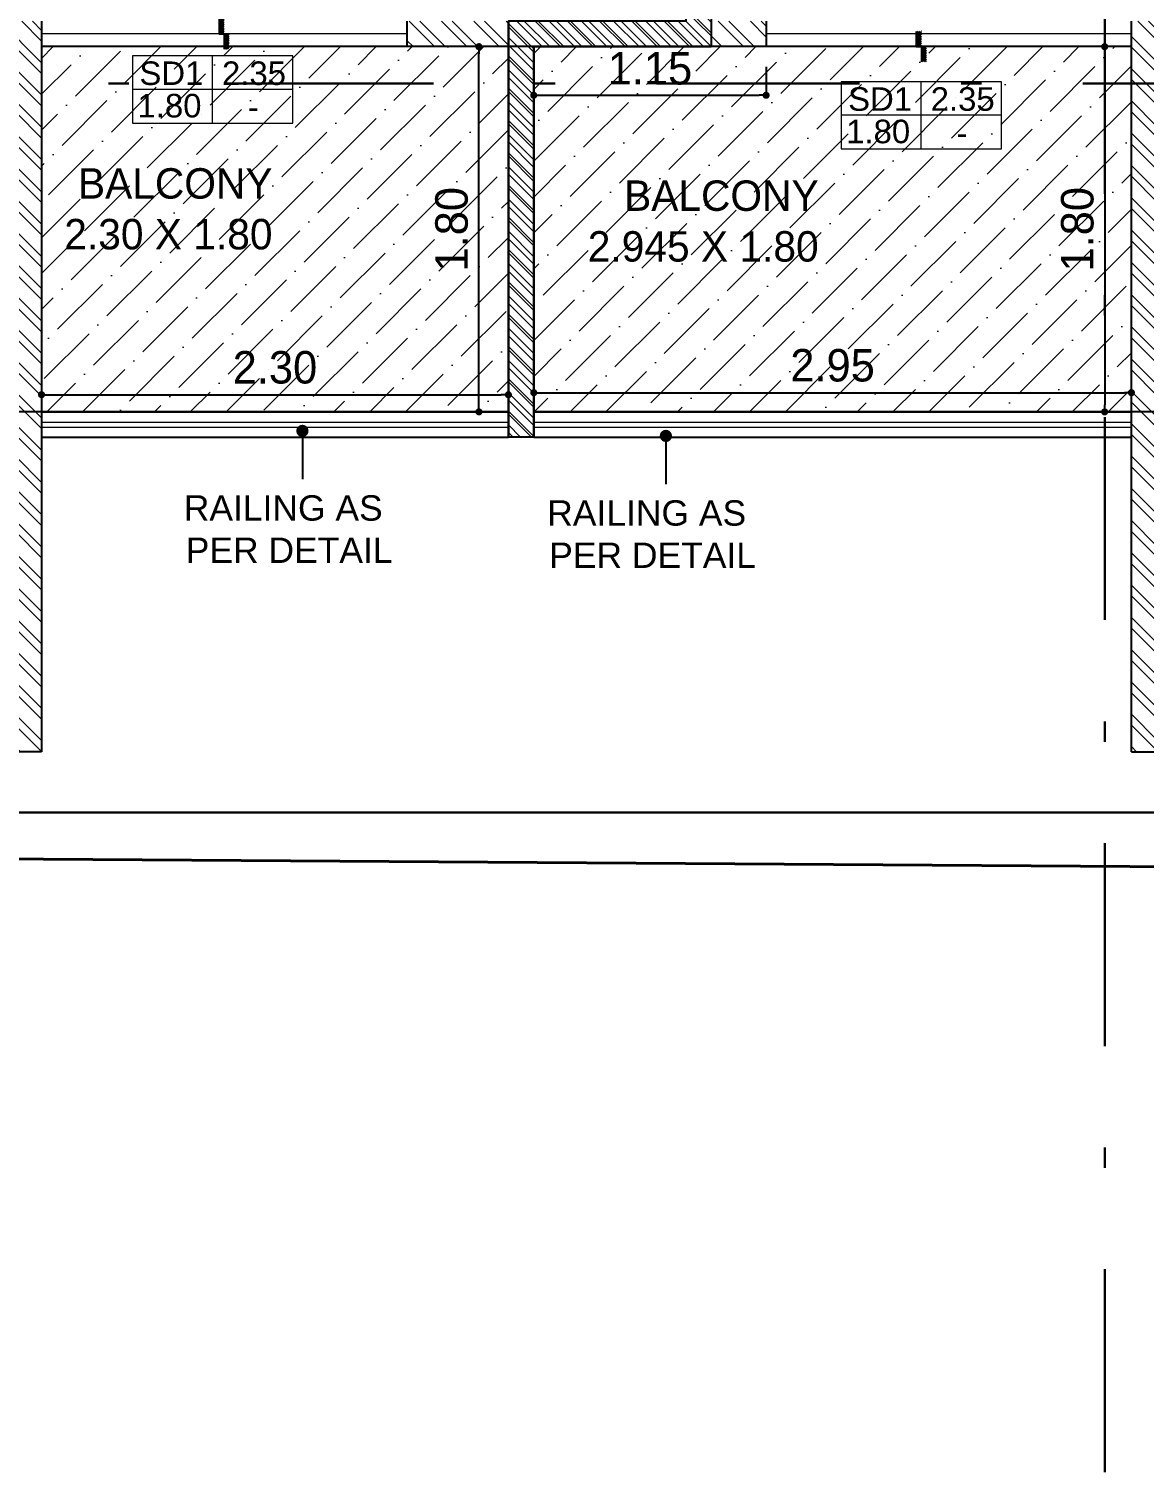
# Model space of a CAD drawing. Header units: metres. Extents: x 494 to 1845, y -666 to 1061.
# Drawn here: x 1533.3 to 1538.79, y 268.1 to 275.21 of the extents above; entities that cross this region are included whole.
import ezdxf

# ---------------------------------------------------------------- set-up
doc = ezdxf.new("R2010")
doc.units = ezdxf.units.M
doc.header["$MEASUREMENT"] = 0
doc.linetypes.add('1', pattern=[0])
doc.linetypes.add('DASHDOTX2', pattern=[2, 1, -0.5, 0, -0.5])
doc.layers.get('Defpoints').update_dxf_attribs({"color": 12})
for name, color, linetype in [('A-AREA', 1, 'Continuous'), ('PLOT - SURVEY', 1, '1'), ('TILE DROP', 180, '1'), ('VDA-TEXT', 250, '1'), ('VDA-WALL BELOW', 8, 'Continuous'), ('VDA_RAILING NOTE', 4, '1'), ('VDA_ROOF', 250, 'Continuous')]:
    doc.layers.add(name, color=color, linetype=linetype)
for name, color, linetype, lineweight in [('A-Wall Hatch', 8, 'Continuous', 9), ('ARCHITECTURAL COMMENTS', 2, 'Continuous', 30), ('DIMENSION', 8, 'Continuous', 5), ('VDA-DW TAGS', 4, 'Continuous', 9), ('VDA-HATCH', 8, 'Continuous', 9), ('VDA-RAILING', 25, 'Continuous', 5), ('VDA-SLIDING DOOR', 4, 'Continuous', 9), ('VDA-WALL', 250, 'Continuous', 25)]:
    doc.layers.add(name, color=color, linetype=linetype, lineweight=lineweight)
doc.styles.add('arial', font='arial.ttf', dxfattribs={"height": 0.3})
doc.styles.add('RS', font='GOTHIC.TTF')
doc.styles.get("Standard").update_dxf_attribs({"font": 'arial.ttf'})
doc.dimstyles.new('SMALL', dxfattribs={"dimtxt": 0.16, "dimasz": 0.05, "dimexe": 0, "dimexo": 0, "dimgap": 0.05, "dimtad": 0, "dimdec": 1, "dimzin": 0, "dimdsep": 46, "dimtxsty": 'RS', "dimblk": 'ARCHTICK', "dimcen": 2.5, "dimclrd": 256, "dimclre": 256, "dimclrt": 5, "dimadec": 0, "dimazin": 0, "dimtfac": 1, "dimtofl": 0, "dimtmove": 0, "dimatfit": 3, "dimldrblk": 'ARCHTICK', "dimfxl": 0, "dimtolj": 1, "dimtzin": 0, "dimarcsym": 0})
doc.dimstyles.new('SMALL-1', dxfattribs={"dimtxt": 0.16, "dimasz": 0.035, "dimexe": 0, "dimexo": 0.1, "dimgap": 0.05, "dimtad": 1, "dimzin": 0, "dimdsep": 46, "dimtxsty": 'RS', "dimblk": 'DOT', "dimcen": 2.5, "dimclrd": 256, "dimclre": 256, "dimclrt": 5, "dimadec": 0, "dimazin": 0, "dimtfac": 1, "dimtdec": 3, "dimtofl": 0, "dimtmove": 0, "dimatfit": 3, "dimfxl": 0, "dimtolj": 1, "dimtzin": 0, "dimarcsym": 0})
pattern_1 = [(135, (-4e-16, 0.375), (-0.00441942, -0.00441942), [])]

# ---------------------------------------------------------------- blocks, each defined once
blk = doc.blocks.new('SADFASDFS')
at = {"color": 1, "linetype": 'DASHDOTX2', "lineweight": 30}
for p, q in [((53.4606, -5.9876), (53.4606, 14.0473)), ((64.8523, 0.8567), (-0.9849, 0.8567))]:
    blk.add_line(p, q, dxfattribs=at)
blk = doc.blocks.new('DFSDFASDFASD')
at = {"layer": 'VDA_ROOF', "color": 5, "lineweight": 30, "ltscale": 4}
blk.add_lwpolyline([(43.72, 7.8762), (16.8656, 4.45), (-16.85, 4.45), (-16.85, -6.375), (7.45, -6.375), (7.45, -7.275), (43.72, -7.275), (43.72, -3.7999), (45.045, -3.7999), (45.045, 0.8251), (43.72, 0.8251)], close=True, dxfattribs=at)
blk = doc.blocks.new('_ArchTick')
at = {"color": 0, "linetype": 'ByBlock', "const_width": 0.15}
blk.add_lwpolyline([(-0.5, -0.5), (0.5, 0.5)], dxfattribs=at)
blk = doc.blocks.new('_Dot')
at = {"color": 0, "linetype": 'ByBlock', "lineweight": -2}
blk.add_line((-0.5, 0), (-1, 0), dxfattribs=at)
at = {"color": 0, "linetype": 'ByBlock', "const_width": 0.5}
blk.add_lwpolyline([(-0.25, 0, 1), (0.25, 0, 1)], format="xyb", close=True, dxfattribs=at)
blk = doc.blocks.new('*D428')
at = {"layer": 'Defpoints', "color": 0, "transparency": 16777216}
for p in [(7.365, -7.1962), (5.065, -7.2808), (7.365, -7.2808)]:
    blk.add_point(p, dxfattribs=at)
at = {"layer": 'DIMENSION', "lineweight": -2, "transparency": 16777216}
for p, q in [((5.065, -7.1962), (5.065, -7.1962)), ((5.1, -7.1962), (7.33, -7.1962)), ((7.365, -7.1962), (7.365, -7.1962))]:
    blk.add_line(p, q, dxfattribs=at)
at = {"layer": 'DIMENSION', "lineweight": -2, "transparency": 16777216, "xscale": 0.035, "yscale": 0.035, "zscale": 0.035, "rotation": 180}
blk.add_blockref('_Dot', (5.065, -7.1962), dxfattribs=at)
at = {"layer": 'DIMENSION', "lineweight": -2, "transparency": 16777216, "xscale": 0.035, "yscale": 0.035, "zscale": 0.035}
blk.add_blockref('_Dot', (7.365, -7.1962), dxfattribs=at)
at = {"layer": 'DIMENSION', "color": 5, "transparency": 16777216, "insert": (6.215, -7.0622), "char_height": 0.16, "attachment_point": 5, "style": 'RS'}
blk.add_mtext('\\A1;2.30', dxfattribs=at)
blk = doc.blocks.new('*D429')
at = {"layer": 'Defpoints', "color": 0, "transparency": 16777216}
for p in [(7.2199, -5.4808), (7.365, -5.4808), (7.365, -7.2808)]:
    blk.add_point(p, dxfattribs=at)
at = {"layer": 'DIMENSION', "lineweight": -2, "transparency": 16777216}
for p, q in [((7.265, -5.4808), (7.2199, -5.4808)), ((7.2199, -7.2458), (7.2199, -5.5158)), ((7.265, -7.2808), (7.2199, -7.2808))]:
    blk.add_line(p, q, dxfattribs=at)
at = {"layer": 'DIMENSION', "lineweight": -2, "transparency": 16777216, "xscale": 0.035, "yscale": 0.035, "zscale": 0.035}
for p, rotation in [((7.2199, -5.4808), 90), ((7.2199, -7.2808), 270)]:
    blk.add_blockref('_Dot', p, dxfattribs=dict(at, rotation=rotation))
at = {"layer": 'DIMENSION', "color": 5, "transparency": 16777216, "insert": (7.0859, -6.3808), "char_height": 0.16, "attachment_point": 5, "rotation": 90, "style": 'RS'}
blk.add_mtext('\\A1;1.80', dxfattribs=at)
blk = doc.blocks.new('SD3')
at = {"layer": 'VDA-DW TAGS'}
for p, q in [((1531.7239, 314.2677), (1531.7239, 314.5986)), ((1532.1186, 314.4332), (1531.3289, 314.4332))]:
    blk.add_line(p, q, dxfattribs=at)
blk.add_lwpolyline([(1532.1186, 314.5986), (1531.3289, 314.5986), (1531.3289, 314.2677), (1532.1186, 314.2677)], close=True, dxfattribs=at)
at = {"layer": 'VDA-DW TAGS', "attachment_point": 8, "style": 'arial'}
for s, insert, char_height, width in [('SD1', (1531.5212, 314.4538), 0.11598, 0.282293), ('2.35', (1531.928, 314.4538), 0.11598, 0.282293), ('1.80', (1531.5116, 314.294), 0.11598, 0.27584), ('-', (1531.9241, 314.2884), 0.116, 0.366174)]:
    blk.add_mtext(s, dxfattribs=dict(at, insert=insert, char_height=char_height, width=width))
blk = doc.blocks.new('TT-level diff-flat-14')
at = {"layer": 'TILE DROP'}
h = blk.add_hatch(dxfattribs=at)
h.set_pattern_fill('ANSI31', color=256, scale=0.05, angle=90, style=0)
h.set_pattern_definition(pattern_1)
h.paths.add_polyline_path([(-0.075, 0.025), (-0.075, 0), (0, 0), (0, 0.025)])
h = blk.add_hatch(dxfattribs=at)
h.set_pattern_fill('ANSI31', color=256, scale=0.05, angle=90, style=0)
h.set_pattern_definition(pattern_1)
h.paths.add_polyline_path([(0, 0), (0, -0.025), (0.075, -0.025), (0.075, 0)])
for points in [[(0, 0), (-0.075, 0)], [(0.075, -0.025), (0, -0.025), (0, 0), (-0.075, 0)]]:
    blk.add_lwpolyline(points, dxfattribs=at)
blk = doc.blocks.new('*D1136')
at = {"layer": 'Defpoints', "color": 0, "transparency": 16777216}
for p in [(-7.595, -1.025), (-6.45, -1.025), (-6.45, -1.2646)]:
    blk.add_point(p, dxfattribs=at)
at = {"layer": 'DIMENSION', "lineweight": -2, "transparency": 16777216}
for p, q in [((-7.595, -1.125), (-7.595, -1.2646)), ((-6.45, -1.125), (-6.45, -1.2646)), ((-7.56, -1.2646), (-6.485, -1.2646))]:
    blk.add_line(p, q, dxfattribs=at)
at = {"layer": 'DIMENSION', "lineweight": -2, "transparency": 16777216, "xscale": 0.035, "yscale": 0.035, "zscale": 0.035, "rotation": 180}
blk.add_blockref('_Dot', (-7.595, -1.2646), dxfattribs=at)
at = {"layer": 'DIMENSION', "lineweight": -2, "transparency": 16777216, "xscale": 0.035, "yscale": 0.035, "zscale": 0.035}
blk.add_blockref('_Dot', (-6.45, -1.2646), dxfattribs=at)
at = {"layer": 'DIMENSION', "color": 5, "transparency": 16777216, "insert": (-7.0225, -1.1326), "char_height": 0.16, "attachment_point": 5, "style": 'RS'}
blk.add_mtext('\\A1;1.15', dxfattribs=at)
blk = doc.blocks.new('*D1137')
at = {"layer": 'Defpoints', "color": 0, "transparency": 16777216}
for p in [(-4.65, -2.7304), (-7.595, -2.825), (-4.65, -2.825)]:
    blk.add_point(p, dxfattribs=at)
at = {"layer": 'DIMENSION', "lineweight": -2, "transparency": 16777216}
for p, q in [((-7.595, -2.7304), (-7.595, -2.7304)), ((-7.56, -2.7304), (-4.685, -2.7304)), ((-4.65, -2.7304), (-4.65, -2.7304))]:
    blk.add_line(p, q, dxfattribs=at)
at = {"layer": 'DIMENSION', "lineweight": -2, "transparency": 16777216, "xscale": 0.035, "yscale": 0.035, "zscale": 0.035, "rotation": 180}
blk.add_blockref('_Dot', (-7.595, -2.7304), dxfattribs=at)
at = {"layer": 'DIMENSION', "lineweight": -2, "transparency": 16777216, "xscale": 0.035, "yscale": 0.035, "zscale": 0.035}
blk.add_blockref('_Dot', (-4.65, -2.7304), dxfattribs=at)
at = {"layer": 'DIMENSION', "color": 5, "transparency": 16777216, "insert": (-6.1225, -2.5963), "char_height": 0.16, "attachment_point": 5, "style": 'RS'}
blk.add_mtext('\\A1;2.95', dxfattribs=at)
blk = doc.blocks.new('*D1138')
at = {"layer": 'Defpoints', "color": 0, "transparency": 16777216}
for p in [(-4.65, -1.025), (-4.7819, -2.825), (-4.65, -2.825)]:
    blk.add_point(p, dxfattribs=at)
at = {"layer": 'DIMENSION', "lineweight": -2, "transparency": 16777216}
for p, q in [((-4.75, -1.025), (-4.7819, -1.025)), ((-4.7819, -1.06), (-4.7819, -2.79)), ((-4.75, -2.825), (-4.7819, -2.825))]:
    blk.add_line(p, q, dxfattribs=at)
at = {"layer": 'DIMENSION', "lineweight": -2, "transparency": 16777216, "xscale": 0.035, "yscale": 0.035, "zscale": 0.035}
for p, rotation in [((-4.7819, -1.025), 90), ((-4.7819, -2.825), 270)]:
    blk.add_blockref('_Dot', p, dxfattribs=dict(at, rotation=rotation))
at = {"layer": 'DIMENSION', "color": 5, "transparency": 16777216, "insert": (-4.9159, -1.925), "char_height": 0.16, "attachment_point": 5, "rotation": 90, "style": 'RS'}
blk.add_mtext('\\A1;1.80', dxfattribs=at)
blk = doc.blocks.new('AFDADSFADSF')
at = {"layer": 'A-Wall Hatch', "ltscale": 0.1}
h = blk.add_hatch(dxfattribs=at)
h.set_pattern_fill('ANSI32', color=256, scale=0.3, angle=270)
h.set_pattern_definition([(315, (5.06504, -8.95583), (0.0795495, 0.0795495), []), (315, (5.06504, -9.00886), (0.0795495, 0.0795495), [])])
h.paths.add_polyline_path([(3.29, 0.6442), (3.415, 0.6442), (3.415, 1.5442), (6.765, 1.5442), (6.765, -1.8808), (5.515, -1.8808), (5.515, -2.0058), (7.24, -2.0058), (7.24, -1.8808), (6.89, -1.8808), (6.89, -0.5308), (7.24, -0.5308), (7.24, -0.4058), (6.89, -0.4058), (6.89, 1.6692), (3.29, 1.6692)])
h.paths.add_polyline_path([(-1.31, -6.8058), (-1.185, -6.8058), (-1.185, 0.9442), (0.165, 0.9442), (0.165, -0.0058), (0.29, -0.0058), (0.29, 1.0692), (-1.31, 1.0692)])
h.paths.add_polyline_path([(-0.435, -1.5808), (1.815, -1.5808), (1.815, -4.4558), (1.94, -4.4558), (1.94, -1.5808), (2.315, -1.5808), (2.315, -1.4558), (0.29, -1.4558), (0.29, -0.6058), (0.165, -0.6058), (0.165, -1.4558), (-0.435, -1.4558)])
h.paths.add_polyline_path([(2.84, -5.4808), (4.94, -5.4808), (4.94, -8.9558), (5.065, -8.9558), (5.065, -5.3558), (2.84, -5.3558)])
h.paths.add_polyline_path([(7.365, -5.4808), (7.365, -7.4058), (7.49, -7.4058), (7.49, -5.4808), (8.365, -5.4808), (8.365, -0.4058), (8.24, -0.4058), (8.24, -5.3558), (7.365, -5.3558)])
h.paths.add_polyline_path([(2.915, -1.5807), (2.915, -1.4558), (3.29, -1.4558), (3.29, -0.5558), (3.415, -0.5558), (3.415, -1.4558), (4.315, -1.4558), (4.315, -2.0058), (4.19, -2.0058), (4.19, -1.5808), (3.415, -1.5808), (3.415, -4.4558), (3.29, -4.4558), (3.29, -3.6558), (2.69, -3.6558), (2.69, -3.5308), (3.29, -3.5308), (3.29, -1.5808), (2.9209, -1.5808), (2.9209, -1.5807)])
h.paths.add_polyline_path([(1.215, -5.4808), (1.815, -5.4808), (1.815, -8.9558), (1.94, -8.9558), (1.94, -5.3558), (1.215, -5.3558)])
h.paths.add_polyline_path([(-1.185, -5.4808), (-1.185, -5.3558), (-0.585, -5.3558), (-0.585, -5.4808)])
h.paths.add_polyline_path([(6.865, -5.4808), (6.865, -5.3558), (7.365, -5.3558), (7.365, -5.4808)])
at = {"layer": 'VDA-HATCH'}
h = blk.add_hatch(dxfattribs=at)
h.set_pattern_fill('ANSI36', color=43)
h.set_pattern_definition([(45, (-42512.66198, 14913.07377), (0.06629126074, 0.24306795603), [0.3125, -0.0625, 0, -0.0625])])
h.paths.add_polyline_path([(5.065, -7.2808), (7.365, -7.2808), (7.365, -5.4808), (5.065, -5.4808)])
h.paths.add_polyline_path([(-1.185, -6.6808), (1.815, -6.6808), (1.815, -5.4808), (-1.185, -5.4808)])
h.paths.add_polyline_path([(4.315, -1.4558), (3.415, -1.4558), (3.415, 1.5442), (4.315, 1.5442)])
at = {"layer": 'A-AREA'}
blk.add_lwpolyline([(-1.185, 0.9442), (0.165, 0.9442), (0.165, -1.5808), (3.415, -1.5808), (3.415, 1.5442), (6.765, 1.5442), (6.765, -0.5308), (7.24, -0.5308), (7.24, -0.4058), (8.24, -0.4058), (8.24, -5.3558), (7.365, -5.3558), (7.365, -7.2808), (4.94, -7.2808), (4.94, -8.831), (1.94, -8.8308), (1.94, -6.6808), (-1.185, -6.6808), (-1.185, 0.9442)], dxfattribs=at)
at = {"layer": 'VDA-RAILING'}
for p, q in [((5.065, -7.3308), (7.365, -7.3308)), ((5.065, -7.3558), (7.365, -7.3558))]:
    blk.add_line(p, q, dxfattribs=at)
at = {"layer": 'VDA-SLIDING DOOR'}
blk.add_line((6.865, -5.4183), (5.065, -5.4183), dxfattribs=at)
at = {"layer": 'VDA-WALL'}
for p, q in [((8.365, -0.4058), (8.365, -5.4808)), ((5.065, -5.3558), (5.065, -8.9558)), ((6.865, -5.3558), (6.865, -5.4808)), ((7.365, -5.3558), (7.365, -7.4058)), ((8.365, -5.4808), (6.865, -5.4808)), ((7.49, -5.4808), (7.49, -7.4058)), ((7.49, -7.4058), (7.365, -7.4058)), ((5.065, -8.9558), (4.94, -8.9558))]:
    blk.add_line(p, q, dxfattribs=at)
at = {"layer": 'VDA-WALL BELOW'}
for p, q in [((7.365, -5.4808), (5.065, -5.4808)), ((5.065, -7.2808), (7.365, -7.2808)), ((5.065, -7.4058), (7.365, -7.4058))]:
    blk.add_line(p, q, dxfattribs=at)
at = {"xscale": -1, "rotation": 270}
blk.add_blockref('TT-level diff-flat-14', (5.965, -5.4183), dxfattribs=at)
blk.add_blockref('SD3', (-1525.8163, -320.1251))
at = {"layer": 'VDA-TEXT', "insert": (6.203, -6.0798), "char_height": 0.15, "width": 1.314504061156185e-11, "attachment_point": 3, "style": 'arial'}
blk.add_mtext('\\pi0.53367;{\\fCentury Gothic|b0|i0|c0|p34;BALCONY  }\\P\\pi0.51373;{\\fCentury Gothic|b0|i0|c0|p34;2.30 X 1.80}', dxfattribs=at)
at = {"layer": 'DIMENSION'}
dim = blk.add_linear_dim(base=(7.2199, -5.4808), p1=(7.365, -7.2808), p2=(7.365, -5.4808), angle=90, dimstyle='SMALL-1', dxfattribs=at)
dim.commit()
dim.dimension.update_dxf_attribs({"geometry": '*D429', "text_midpoint": (7.0859, -6.3808)})
dim = blk.add_linear_dim(base=(7.365, -7.1962), p1=(5.065, -7.2808), p2=(7.365, -7.2808), dimstyle='SMALL-1', dxfattribs=at)
dim.commit()
dim.dimension.update_dxf_attribs({"geometry": '*D428', "text_midpoint": (6.215, -7.0622)})
blk = doc.blocks.new('SDFDSFD')
at = {"layer": 'A-Wall Hatch', "ltscale": 0.1}
h = blk.add_hatch(dxfattribs=at)
h.set_pattern_fill('ANSI32', color=256, scale=0.3, angle=270)
h.set_pattern_definition([(315, (-5.7694, -2.32693), (0.0795495, 0.0795495), []), (315, (-5.7694, -2.37996), (0.0795495, 0.0795495), [])])
h.paths.add_polyline_path([(-3.575, 2.575), (-5.245, 2.575), (-5.245, 5.25), (-1.35, 5.25), (-1.35, 5.375), (-6.845, 5.375), (-6.845, 5.25), (-5.37, 5.25), (-5.37, 4.05), (-5.72, 4.05), (-5.72, 3.925), (-5.37, 3.925), (-5.37, 2.575), (-5.72, 2.575), (-5.72, 2.45), (-3.575, 2.45)])
h.paths.add_polyline_path([(-7.72, -2.95), (-7.72, -0.9), (-6.845, -0.9), (-6.845, 4.05), (-6.72, 4.05), (-6.72, -0.9), (-6.45, -0.9), (-6.45, -1.025), (-7.595, -1.025), (-7.595, -2.95)])
h.paths.add_polyline_path([(-2.375, -0.9), (-4.65, -0.9), (-4.65, -4.5), (-4.525, -4.5), (-4.525, -1.025), (-2.375, -1.025)])
h.paths.add_polyline_path([(-0.975, 2.9999), (-0.9809, 2.9999), (-1.35, 3), (-1.35, 4.05), (-1.475, 4.05), (-1.475, 3), (-2.375, 3), (-2.375, 2.45), (-2.25, 2.45), (-2.25, 2.875), (-1.475, 2.875), (-1.475, 0), (-1.35, 0), (-1.35, 0.8), (-0.625, 0.8), (-0.625, 0.925), (-1.35, 0.925), (-1.35, 2.875), (-0.975, 2.875)])
h.paths.add_polyline_path([(2.675, 3), (1.025, 3), (1.025, 4.35), (1.975, 4.35), (1.975, 4.4749), (0.9, 4.475), (0.9, 3), (-0.375, 3), (-0.375, 2.875), (2.675, 2.875)])
h.paths.add_polyline_path([(-0.625, -1.925), (-1.35, -1.925), (-1.35, -1.025), (-0.9, -1.025), (-0.9, -0.9), (-1.475, -0.9), (-1.475, -4.5), (-0.975, -4.5), (-0.975, -4.3751), (-0.9809, -4.3751), (-1.35, -4.375), (-1.35, -2.05), (-0.625, -2.05)])
h.paths.add_polyline_path([(3.55, 4.475), (2.575, 4.475), (2.575, 4.35), (3.425, 4.35), (3.425, 3), (3.55, 3)])
h.paths.add_polyline_path([(0.125, -1.925), (0, -1.925), (0, -4.375), (-0.375, -4.375), (-0.375, -4.5), (0.125, -4.5)])
h.paths.add_polyline_path([(0.125, 2.875), (0, 2.875), (0, 0), (0.125, 0)])
h.paths.add_polyline_path([(4.875, 3), (3.55, 3), (3.55, 2.875), (4.875, 2.875)])
h.paths.add_polyline_path([(3.55, 3), (3.425, 3), (3.425, 2.875), (3.55, 2.875)])
h.paths.add_polyline_path([(3.55, 0.1125), (3.425, 0.1125), (3.425, -0.9), (0, -0.9), (0, -1.025), (3.425, -1.025), (3.425, -4.5), (3.55, -4.5), (3.55, -1.025), (4.875, -1.025), (4.875, -0.9), (3.55, -0.9)])
h.paths.add_polyline_path([(3.425, 1.9125), (3.55, 1.9125), (3.55, 2.875), (3.425, 2.875)])
at = {"layer": 'VDA-HATCH'}
h = blk.add_hatch(dxfattribs=at)
h.set_pattern_fill('ANSI36', color=43)
h.set_pattern_definition([(45, (-42510.88799, 14915.09809), (0.06629126074, 0.24306795603), [0.3125, -0.0625, 0, -0.0625])])
h.paths.add_polyline_path([(-7.595, -2.825), (-4.65, -2.825), (-4.65, -1.025), (-7.595, -1.025)])
h.paths.add_polyline_path([(-2.375, 3), (-1.475, 3), (-1.475, 5.25), (-2.375, 5.25)])
h.paths.add_polyline_path([(3.5559, -0.9), (4.75, -0.9), (4.75, 2.875), (3.5559, 2.875)])
blk.add_line((-6.45, -0.9), (-6.45, -1.025))
at = {"layer": 'A-AREA'}
blk.add_lwpolyline([(-1.475, 5.25), (-1.475, 2.875), (1.025, 2.875), (1.025, 4.35), (3.425, 4.35), (3.425, 2.875), (4.75, 2.875), (4.75, -0.9), (3.4251, -0.9), (3.425, -4.375), (-4.525, -4.375), (-4.525, -2.825), (-7.595, -2.825), (-7.595, -1.025), (-6.72, -1.025)], dxfattribs=at)
at = {"layer": 'VDA-RAILING'}
for p, q in [((-7.595, -2.875), (-4.65, -2.875)), ((-7.595, -2.9), (-4.65, -2.9))]:
    blk.add_line(p, q, dxfattribs=at)
at = {"layer": 'VDA-SLIDING DOOR'}
blk.add_line((-4.65, -0.9625), (-6.45, -0.9625), dxfattribs=at)
at = {"layer": 'VDA-WALL'}
for p, q in [((-7.72, -2.95), (-7.72, -0.9)), ((-4.65, -4.5), (-4.65, -0.9)), ((-6.45, -1.025), (-7.595, -1.025)), ((-7.595, -2.95), (-7.595, -1.025)), ((-7.595, -2.95), (-7.72, -2.95)), ((-4.65, -4.5), (-4.525, -4.5))]:
    blk.add_line(p, q, dxfattribs=at)
at = {"layer": 'VDA-WALL BELOW'}
for p, q in [((-4.65, -1.025), (-6.45, -1.025)), ((-7.595, -2.825), (-4.65, -2.825)), ((-7.595, -2.95), (-4.65, -2.95))]:
    blk.add_line(p, q, dxfattribs=at)
at = {"xscale": -1, "rotation": 270}
blk.add_blockref('TT-level diff-flat-14', (-5.685, -1.025, 0.0001), dxfattribs=at)
blk.add_blockref('SD3', (-1537.4095, -315.7966))
at = {"layer": 'VDA-TEXT', "extrusion": (4.36827e-06, 5.81046e-06, 1), "insert": (-6.1911, -1.6843), "char_height": 0.15, "width": 1.314504061156185e-11, "attachment_point": 3, "text_direction": (1, 0, -4e-06), "style": 'arial'}
blk.add_mtext('\\pi0.64941;{\\fCentury Gothic|b0|i0|c0|p34;BALCONY  }\\P\\pi0.57160;{\\fCentury Gothic|b0|i0|c0|p34;2.945 X 1.80}', dxfattribs=at)
at = {"layer": 'DIMENSION'}
for base, p1, p2, picture, middle in [((-6.45, -1.2646431803), (-7.595, -1.025), (-6.45, -1.025), '*D1136', (-7.0225, -1.1326309437)), ((-4.65, -2.7303525484), (-7.595, -2.825), (-4.65, -2.825), '*D1137', (-6.1225, -2.5963280753))]:
    dim = blk.add_linear_dim(base=base, p1=p1, p2=p2, dimstyle='SMALL-1', dxfattribs=at)
    dim.commit()
    dim.dimension.update_dxf_attribs({"geometry": picture, "text_midpoint": middle})
dim = blk.add_linear_dim(base=(-4.7819, -2.825), p1=(-4.65, -1.025), p2=(-4.65, -2.825), angle=90, dimstyle='SMALL-1', dxfattribs=at)
dim.commit()
dim.dimension.update_dxf_attribs({"geometry": '*D1138', "text_midpoint": (-4.9159, -1.925)})

msp = doc.modelspace()

# ---------------------------------------------------------------- linework, layer by layer
at = {"layer": 'PLOT - SURVEY', "color": 250, "linetype": 'Continuous', "lineweight": 40}
msp.add_lwpolyline([(1466.9333, 290.1068), (1466.5166, 284.5985), (1466.12, 282.2061), (1465.5621, 275.8302), (1465.4617, 272.8076), (1480.3076, 272.4881), (1513.1956, 271.2599), (1549.5916, 271.0083)], dxfattribs=at)

# ---------------------------------------------------------------- block references
for name, p in [('DFSDFASDFASD', (1503.5103, 278.6247)), ('AFDADSFADSF', (1528.2953, 280.6056)), ('SDFDSFD', (1543.3803, 276.1498))]:
    msp.add_blockref(name, p)
at = {"layer": 'ARCHITECTURAL COMMENTS'}
msp.add_blockref('SADFASDFS', (1485.1385, 274.0869), dxfattribs=at)

# ---------------------------------------------------------------- texts
at = {"layer": 'VDA_RAILING NOTE', "char_height": 0.125, "width": 1.289392, "attachment_point": 9}
for insert in [(1535.0896, 272.5804), (1536.8804, 272.5557)]:
    msp.add_mtext('\\pt0;RAILING AS  PER DETAIL', dxfattribs=dict(at, insert=insert))

# ---------------------------------------------------------------- leaders
at = {"layer": 'VDA_RAILING NOTE'}
for points in [[(1534.6456, 273.2311, -0.0001), (1534.6456, 272.9925, -0.0001)], [(1536.4364, 273.2064, -0.0001), (1536.4364, 272.9678, -0.0001)]]:
    msp.add_leader(points, dimstyle='SMALL', override={"dimasz": 0.06, "dimclrd": 4, "dimldrblk": 'Dot', "dimfxl": 0.18}, dxfattribs=at)

doc.saveas('drawing.dxf')
